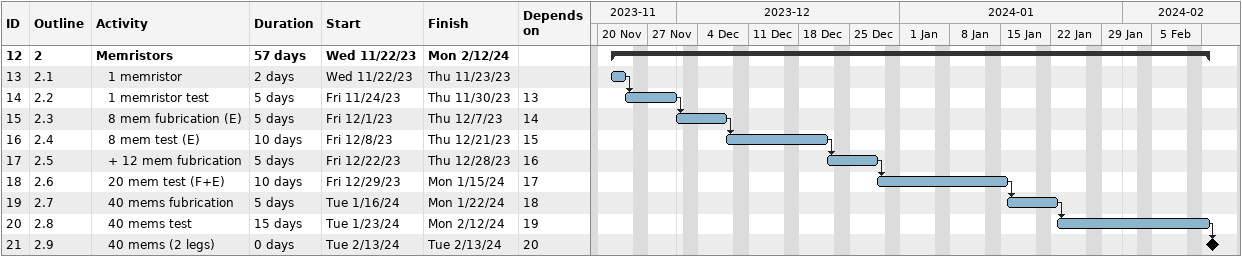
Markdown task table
| ID | WBS | Task | Duration | Start | Finish | Predecessors |
|---|---|---|---|---|---|---|
| 12 | 2 | **Memristors** | 57d | 2023-11-22 | 2024-02-12 |  |
| 13 | 2.1 | 1 memristor | 2d | 2023-11-22 | 2023-11-23 |  |
| 14 | 2.2 | 1 memristor test | 5d | 2023-11-24 | 2023-11-30 | 13 |
| 15 | 2.3 | 8 mem fubrication (E) | 5d | 2023-12-01 | 2023-12-07 | 14 |
| 16 | 2.4 | 8 mem test (E) | 10d | 2023-12-08 | 2023-12-21 | 15 |
| 17 | 2.5 | + 12 mem fubrication | 5d | 2023-12-22 | 2023-12-28 | 16 |
| 18 | 2.6 | 20 mem test (F+E) | 10d | 2023-12-29 | 2024-01-15 | 17 |
| 19 | 2.7 | 40 mems fubrication | 5d | 2024-01-16 | 2024-01-22 | 18 |
| 20 | 2.8 | 40 mems test | 15d | 2024-01-23 | 2024-02-12 | 19 |
| 21 | 2.9 | 40 mems (2 legs) | 0d | 2024-02-13 | 2024-02-13 | 20 |
